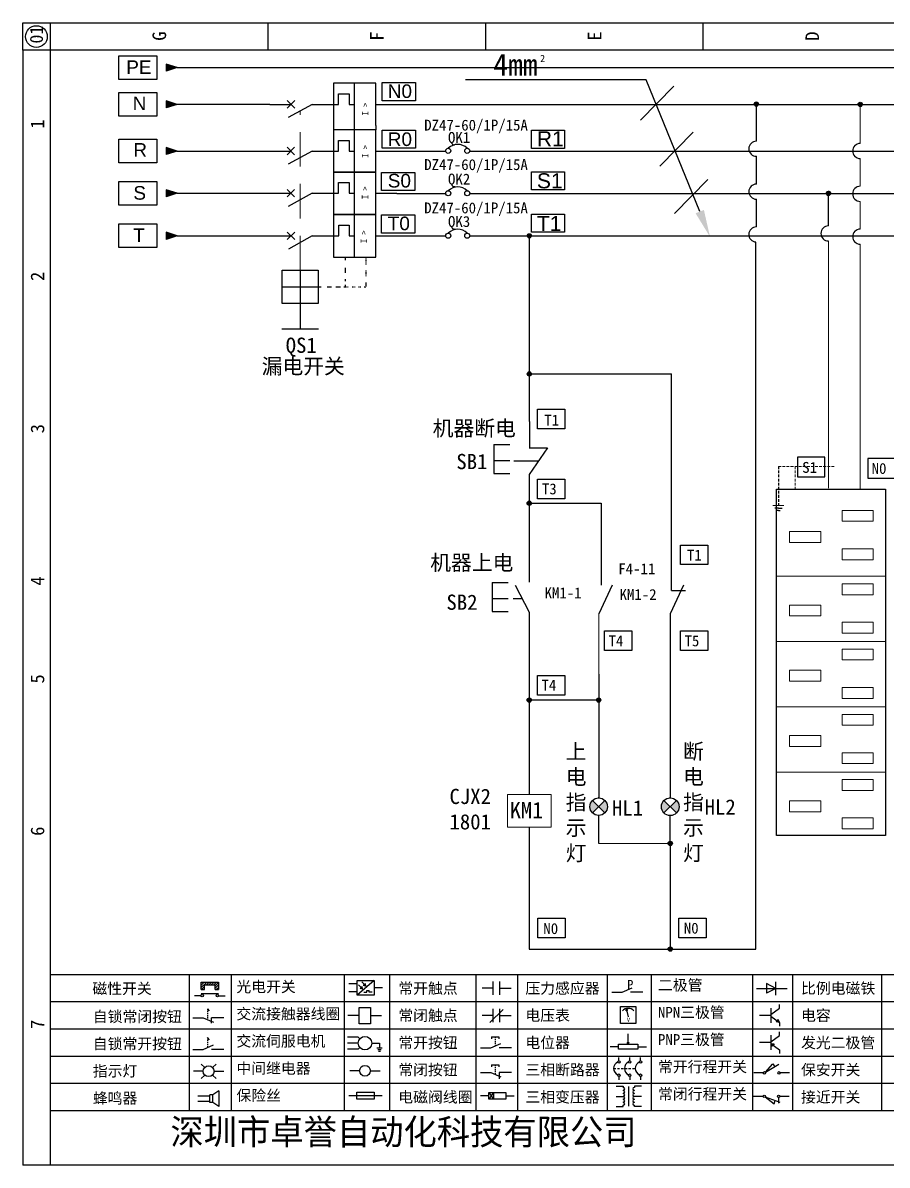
# Model space of a CAD drawing. Extents: x -5838 to -2107, y -921 to 708.
# Drawn here: x -4791.6 to -4632.7, y -260.5 to -50.5 of the extents above; entities that cross this region are included whole.
import ezdxf
from ezdxf import colors
from ezdxf.entities.mleader import LeaderData, LeaderLine
from ezdxf.enums import TextEntityAlignment as Align
from ezdxf.math import Vec2, Vec3

# ---------------------------------------------------------------- set-up
doc = ezdxf.new("R2010")
doc.units = 0
doc.header["$MEASUREMENT"] = 0
for name, pattern in [('ACANSTGL', [0.11811, 0.07874, -0.03937]), ('ACISOWELD', [3, 2, -1]), ('DASHED', [0.75, 0.5, -0.25]), ('DASHED2', [9.525, 6.35, -3.175]), ('HIDDEN2', [4.7625, 3.175, -1.5875])]:
    doc.linetypes.add(name, pattern=pattern)
doc.layers.add('MISC', color=2, linetype='Continuous')
doc.layers.add('SYMS', color=7, linetype='Continuous')
doc.styles.add('WD_IEC', font='ISOCP2.shx', dxfattribs={"width": 0.9, "height": 4, "bigfont": 'gbcbig.shx'})
doc.styles.add('样式 0', font='')
doc.styles.add('样式 8', font='arial.ttf')
doc.styles.add('汉字', font='')
doc.styles.get('样式 0').set_extended_font_data('KaiTi_GB2312')
doc.styles.get('汉字').set_extended_font_data('新宋体')

# ---------------------------------------------------------------- blocks, each defined once
blk = doc.blocks.new('VCB11THI')
for p, q in [((0, 7.5), (0, 2.5)), ((0, -2.5), (-3.12, 3.12)), ((-0.88, 3.38), (0.88, 1.62)), ((-0.88, 1.62), (0.88, 3.38)), ((0, -2.5), (0, -8.75)), ((0, -8.75), (2.5, -8.75)), ((2.5, -8.75), (2.5, -11.25)), ((-5, -12.5), (5, -12.5)), ((0, -11.25), (0, -12.5)), ((2.5, -11.25), (0, -11.25)), ((0, -17.5), (0, -22.5))]:
    blk.add_line(p, q)
blk.add_lwpolyline([(-5, -7.5), (-5, -17.5), (5, -17.5), (5, -7.5)], close=True)
at = {"style": 'WD_IEC'}
for tag, p in [('INST', (-8, 5.25)), ('LOC', (-8, 1.75)), ('TAG1', (-8, -1.75)), ('RATING1', (-8, -6.35)), ('DESC1', (-8, -14.35)), ('DESC2', (-8, -17.85)), ('DESC3', (-8, -21.35))]:
    blk.add_attdef(tag, text='', height=2.5, dxfattribs=at).set_placement(p, align=Align.RIGHT)
blk.add_attdef('TERM01', text='', height=2, rotation=90, dxfattribs=at).set_placement((-1, 7.5), align=Align.RIGHT)
at = {"style": 'WD_IEC', "flags": 1}
for tag, p, height in [('X2TERM01', (0, 7.5), 0.32), ('MFG', (2.75, 6.5), 1.5), ('CAT', (2.75, 4), 1.5), ('X4LINK', (-2, 0), 0.32), ('X1LINK', (-0.5, 0), 0.32), ('CONTACT', (-5, -7.5), 1), ('COMMON', (-3.75, -8.75), 1), ('ASSYCODE', (1, -19), 1), ('FAMILY', (1, -20.5), 1), ('CATDESC', (1, -22), 1), ('X8TERM02', (0, -22.5), 0.32)]:
    blk.add_attdef(tag, p, '', height=height, dxfattribs=at)
at = {"lineweight": 15, "style": 'WD_IEC'}
blk.add_attdef('XREF', text='', height=2.5, dxfattribs=at).set_placement((-8, -10.35), align=Align.RIGHT)
at = {"style": 'WD_IEC'}
blk.add_attdef('TERM02', (-1, -22.5), '', height=2, rotation=90, dxfattribs=at)
at = {"linetype": 'Continuous', "style": 'WD_IEC'}
blk.add_attdef('T', text='', height=2.5, dxfattribs=at).set_placement((0, -15), align=Align.MIDDLE_CENTER)
blk = doc.blocks.new('VCB21THI')
for p, q in [((0, 7.5), (0, 2.5)), ((0, -2.5), (-3.12, 3.12)), ((-0.88, 3.38), (0.88, 1.62)), ((-0.88, 1.62), (0.88, 3.38)), ((0, -2.5), (0, -8.75)), ((0, -8.75), (2.5, -8.75)), ((2.5, -8.75), (2.5, -11.25)), ((-5, -12.5), (5, -12.5)), ((0, -11.25), (0, -12.5)), ((2.5, -11.25), (0, -11.25)), ((0, -17.5), (0, -22.5))]:
    blk.add_line(p, q)
blk.add_lwpolyline([(-5, -7.5), (-5, -17.5), (5, -17.5), (5, -7.5)], close=True)
at = {"style": 'WD_IEC'}
for tag, p in [('INST', (-8, 5.25)), ('LOC', (-8, 1.75)), ('TAG2', (-8, -1.75)), ('RATING1', (-8, -6.35)), ('DESC1', (-8, -14.35)), ('DESC2', (-8, -17.85)), ('DESC3', (-8, -21.35))]:
    blk.add_attdef(tag, text='', height=2.5, dxfattribs=at).set_placement(p, align=Align.RIGHT)
blk.add_attdef('TERM01', text='', height=2, rotation=90, dxfattribs=at).set_placement((-1, 7.5), align=Align.RIGHT)
at = {"style": 'WD_IEC', "flags": 1}
for tag, p, height in [('X2TERM01', (0, 7.5), 0.32), ('X4LINK', (-2, 0), 0.32), ('X1LINK', (-0.5, 0), 0.32), ('CONTACT', (-5, -7.5), 1), ('COMMON', (-3.75, -8.75), 1), ('FAMILY', (1, -20.5), 1), ('X8TERM02', (0, -22.5), 0.32)]:
    blk.add_attdef(tag, p, '', height=height, dxfattribs=at)
at = {"lineweight": 15, "style": 'WD_IEC'}
blk.add_attdef('XREF', text='', height=2.5, dxfattribs=at).set_placement((-8, -10.35), align=Align.RIGHT)
at = {"style": 'WD_IEC'}
blk.add_attdef('TERM02', (-1, -22.5), '', height=2, rotation=90, dxfattribs=at)
at = {"linetype": 'Continuous', "style": 'WD_IEC'}
blk.add_attdef('T', text='', height=2.5, dxfattribs=at).set_placement((0, -15), align=Align.MIDDLE_CENTER)
blk = doc.blocks.new('WDDOT')
blk.add_hatch(color=256).paths.add_polyline_path([(0.5, 0, 1), (-0.5, 0, 1)])
blk.add_circle((0, 0), 0.5)
blk = doc.blocks.new('磁性开关')
at = {"linetype": 'ByBlock'}
h = blk.add_hatch(dxfattribs=at)
h.set_pattern_fill('ANSI31', color=256, scale=0.1, style=0)
h.set_pattern_definition([(45, (0, 0), (-0.224506403, 0.224506403), [])])
h.paths.add_polyline_path([(-1907.69, -775.29), (-1910.88, -775.29), (-1910.88, -776.69), (-1910.25, -776.69), (-1910.25, -775.79), (-1908.31, -775.79), (-1908.31, -776.69), (-1907.69, -776.69)])
for p, q in [((-1910.88, -776.69), (-1910.88, -775.29)), ((-1910.88, -775.29), (-1907.69, -775.29)), ((-1910.88, -776.69), (-1910.25, -776.69)), ((-1910.25, -776.69), (-1910.25, -775.79)), ((-1910.25, -775.79), (-1908.31, -775.79)), ((-1908.31, -776.69), (-1908.31, -775.79)), ((-1908.31, -776.69), (-1907.69, -776.69)), ((-1907.69, -775.29), (-1907.69, -776.69)), ((-1910.91, -777.81), (-1912.09, -777.81)), ((-1910.88, -777.39), (-1907.69, -777.39)), ((-1907.66, -777.81), (-1906.48, -777.81))]:
    blk.add_line(p, q, dxfattribs=at)
for centre in [(-1910.68, -777.81), (-1907.88, -777.81)]:
    blk.add_circle(centre, 0.225, dxfattribs=at)
blk = doc.blocks.new('*U90')
at = {"linetype": 'ByBlock'}
for p, q in [((-1909.23, -780.45), (-1909.23, -780.67)), ((-1909.23, -780.45), (-1908.92, -780.84)), ((-1909.23, -780.84), (-1909.23, -781.05)), ((-1911.92, -782.07), (-1910.06, -782.07)), ((-1910.06, -782.07), (-1908.18, -782.88)), ((-1909.23, -781.23), (-1909.23, -781.44)), ((-1909.23, -781.61), (-1909.23, -781.83)), ((-1909.23, -782), (-1909.23, -782.21)), ((-1909.23, -782.38), (-1909.23, -782.43)), ((-1908.52, -783.07), (-1908.52, -782.07)), ((-1906.25, -782.07), (-1908.52, -782.07))]:
    blk.add_line(p, q, dxfattribs=at)
blk = doc.blocks.new('*U91')
at = {"linetype": 'ByBlock'}
for p, q in [((-1908.88, -791.17), (-1909.23, -790.71)), ((-1909.23, -790.71), (-1909.23, -790.92)), ((-1909.23, -791.09), (-1909.23, -791.31)), ((-1909.23, -791.48), (-1909.23, -791.69)), ((-1911.92, -792.89), (-1910.06, -792.89)), ((-1910.06, -792.89), (-1908.18, -792.08)), ((-1909.23, -791.86), (-1909.23, -792.08)), ((-1909.23, -792.25), (-1909.23, -792.47)), ((-1906.25, -792.89), (-1908.52, -792.89))]:
    blk.add_line(p, q, dxfattribs=at)
blk = doc.blocks.new('蜂鸣器')
at = {"linetype": 'ByBlock'}
for p, q in [((-1907.17, -795.53), (-1908.25, -796.26)), ((-1907.17, -795.53), (-1907.17, -798.41)), ((-1908.8, -796.48), (-1911.01, -796.48)), ((-1908.8, -797.46), (-1911.01, -797.46)), ((-1908.25, -796.26), (-1908.8, -796.26)), ((-1908.8, -797.68), (-1908.8, -796.26)), ((-1908.25, -797.68), (-1908.8, -797.68)), ((-1908.25, -797.68), (-1908.25, -796.26)), ((-1907.17, -798.41), (-1908.25, -797.68))]:
    blk.add_line(p, q, dxfattribs=at)
blk = doc.blocks.new('指示灯')
at = {"linetype": 'ByBlock'}
for p, q in [((-1854.25, -776.92), (-1856.06, -776.92)), ((-1854.62, -775.59), (-1853.97, -776.23)), ((-1851.9, -775.59), (-1852.54, -776.23)), ((-1852.26, -776.92), (-1850.45, -776.92)), ((-1854.62, -778.25), (-1853.97, -777.61)), ((-1851.9, -778.25), (-1852.54, -777.61))]:
    blk.add_line(p, q, dxfattribs=at)
blk.add_circle((-1853.26, -776.92), 0.992, dxfattribs=at)
blk = doc.blocks.new('光电开关')
at = {"linetype": 'ByBlock'}
h = blk.add_hatch(dxfattribs=at)
h.set_pattern_fill('ANSI31', color=256, scale=0.01, style=0)
h.set_pattern_definition([(45, (0.172267, 0), (-0.0224506403, 0.0224506403), [])])
h.paths.add_polyline_path([(-1882.44, -776.34), (-1882.5, -775.91), (-1882.68, -776.07)])
h.paths.add_polyline_path([(-1882.44, -776.34), (-1882.68, -776.07), (-1882.86, -776.23)])
h.paths.add_polyline_path([(-1883.11, -776.45), (-1883.29, -776.61), (-1883.05, -776.88)])
h.paths.add_polyline_path([(-1883.29, -776.61), (-1883.47, -776.77), (-1883.05, -776.88)])
for p, q in [((-1884.01, -775.96), (-1885.56, -775.96)), ((-1880.91, -775.3), (-1884.01, -778.05)), ((-1883.75, -776.09), (-1883.05, -776.88)), ((-1883.11, -776.45), (-1883.47, -776.77)), ((-1883.05, -776.88), (-1883.47, -776.77)), ((-1883.14, -775.55), (-1882.44, -776.34)), ((-1883.05, -776.88), (-1883.11, -776.45)), ((-1882.5, -775.91), (-1882.86, -776.23)), ((-1882.44, -776.34), (-1882.86, -776.23)), ((-1882.44, -776.34), (-1882.5, -775.91)), ((-1879.37, -776.67), (-1880.91, -776.67)), ((-1884.01, -777.39), (-1885.56, -777.39)), ((-1882.78, -777.47), (-1882.23, -777.47)), ((-1882.23, -777.47), (-1882.23, -777.14)), ((-1882.23, -777.14), (-1881.78, -777.14)), ((-1881.78, -777.47), (-1881.78, -777.14)), ((-1881.23, -777.47), (-1881.78, -777.47))]:
    blk.add_line(p, q, dxfattribs=at)
blk.add_lwpolyline([(-1884.01, -775.3), (-1880.91, -775.3), (-1880.91, -778.05), (-1884.01, -778.05)], close=True, dxfattribs=at)
blk = doc.blocks.new('交流接触器线圈')
at = {"linetype": 'ByBlock'}
for p, q in [((-1880.82, -781.77), (-1882.87, -781.77)), ((-1878.72, -781.77), (-1876.67, -781.77))]:
    blk.add_line(p, q, dxfattribs=at)
blk.add_lwpolyline([(-1880.82, -780.28), (-1878.72, -780.28), (-1878.72, -783.26), (-1880.82, -783.26)], close=True, dxfattribs=at)
blk = doc.blocks.new('交流伺服电机')
at = {"linetype": 'ByBlock'}
for p, q in [((-1880.97, -785.75), (-1882.94, -785.75)), ((-1880.97, -786.85), (-1882.94, -786.85)), ((-1880.97, -785.75), (-1880.65, -786.03)), ((-1878.49, -786.85), (-1877.07, -786.85)), ((-1877.07, -786.85), (-1877.07, -787.72)), ((-1880.97, -787.94), (-1882.94, -787.94)), ((-1880.97, -787.94), (-1880.65, -787.67)), ((-1877.54, -787.72), (-1876.59, -787.72)), ((-1877.38, -788.01), (-1876.75, -788.01)), ((-1877.23, -788.29), (-1876.9, -788.29))]:
    blk.add_line(p, q, dxfattribs=at)
blk.add_circle((-1879.73, -786.85), 1.24, dxfattribs=at)
blk = doc.blocks.new('中间继电器')
at = {"linetype": 'ByBlock'}
for p, q in [((-1880.72, -791.92), (-1882.54, -791.92)), ((-1878.74, -791.92), (-1876.92, -791.92))]:
    blk.add_line(p, q, dxfattribs=at)
blk.add_circle((-1879.73, -791.92), 0.992, dxfattribs=at)
blk = doc.blocks.new('保险丝')
at = {"linetype": 'ByBlock'}
blk.add_line((-1882.72, -796.49), (-1876.55, -796.49), dxfattribs=at)
blk.add_lwpolyline([(-1881.2, -795.86), (-1878.06, -795.86), (-1878.06, -797.12), (-1881.2, -797.12)], close=True, dxfattribs=at)
blk = doc.blocks.new('常开按钮')
at = {"linetype": 'ByBlock'}
for p, q in [((-1910.06, -787.73), (-1908.18, -786.93)), ((-1909.9, -785.68), (-1908.56, -785.68)), ((-1909.9, -785.68), (-1909.9, -786.07)), ((-1909.23, -785.68), (-1909.23, -785.89)), ((-1909.23, -786.06), (-1909.23, -786.28)), ((-1909.23, -786.45), (-1909.23, -786.67)), ((-1909.23, -786.84), (-1909.23, -787.05)), ((-1909.23, -787.22), (-1909.23, -787.38)), ((-1908.56, -785.68), (-1908.56, -786.07)), ((-1911.92, -787.73), (-1910.06, -787.73)), ((-1906.25, -787.73), (-1908.52, -787.73))]:
    blk.add_line(p, q, dxfattribs=at)
blk = doc.blocks.new('常开触点')
at = {"linetype": 'ByBlock'}
for p, q in [((-1853.82, -782.99), (-1853.82, -780.56)), ((-1852.6, -782.99), (-1852.6, -780.56)), ((-1853.82, -781.77), (-1855.88, -781.77)), ((-1852.6, -781.77), (-1850.55, -781.77))]:
    blk.add_line(p, q, dxfattribs=at)
blk = doc.blocks.new('常闭触点')
at = {"linetype": 'ByBlock'}
for p, q in [((-1853.82, -786.77), (-1855.88, -786.77)), ((-1852.01, -785.66), (-1854.43, -788.1)), ((-1853.82, -787.99), (-1853.82, -785.56)), ((-1852.6, -787.99), (-1852.6, -785.56)), ((-1852.6, -786.77), (-1850.55, -786.77))]:
    blk.add_line(p, q, dxfattribs=at)
blk = doc.blocks.new('常闭按钮')
at = {"linetype": 'ByBlock'}
for p, q in [((-1854.11, -790.83), (-1852.77, -790.83)), ((-1854.11, -790.83), (-1854.11, -791.22)), ((-1853.44, -790.83), (-1853.44, -791.04)), ((-1853.44, -791.21), (-1853.44, -791.43)), ((-1853.44, -791.6), (-1853.44, -791.82)), ((-1852.77, -790.83), (-1852.77, -791.22)), ((-1856.13, -792.28), (-1854.28, -792.28)), ((-1854.28, -792.28), (-1852.4, -793.09)), ((-1853.44, -791.99), (-1853.44, -792.2)), ((-1853.44, -792.37), (-1853.44, -792.53)), ((-1850.47, -792.28), (-1852.73, -792.28)), ((-1852.73, -792.28), (-1852.73, -793.43))]:
    blk.add_line(p, q, dxfattribs=at)
blk = doc.blocks.new('电磁阀线圈')
at = {"linetype": 'ByBlock'}
for p, q in [((-1854.61, -796.54), (-1856.17, -796.54)), ((-1854.61, -795.92), (-1853.75, -797.16)), ((-1853.75, -795.92), (-1854.61, -797.16)), ((-1853.75, -795.92), (-1853.75, -797.16)), ((-1851.53, -796.54), (-1849.97, -796.54))]:
    blk.add_line(p, q, dxfattribs=at)
blk.add_lwpolyline([(-1854.61, -795.92), (-1851.53, -795.92), (-1851.53, -797.16), (-1854.61, -797.16)], close=True, dxfattribs=at)
blk = doc.blocks.new('电压表')
at = {"linetype": 'ByBlock'}
for p, q in [((-1814.84, -780.75), (-1814.91, -781.13)), ((-1814.6, -781.05), (-1814.91, -781.13)), ((-1814.84, -780.75), (-1814.46, -782.26)), ((-1814.84, -780.75), (-1814.6, -781.05))]:
    blk.add_line(p, q, dxfattribs=at)
blk.add_lwpolyline([(-1815.84, -780.34), (-1813.07, -780.34), (-1813.07, -783.49), (-1815.84, -783.49)], close=True, dxfattribs=at)
blk.add_arc((-1814.46, -782.26), 1.56, 46.8313, 133.1687, dxfattribs=at)
at = {"linetype": 'ByBlock', "insert": (-1814.7, -782.39), "char_height": 0.75, "width": 0.6768, "attachment_point": 1}
blk.add_mtext('V', dxfattribs=at)
blk = doc.blocks.new('电位器')
at = {"linetype": 'ByBlock'}
for p, q in [((-1814.45, -787.3), (-1814.45, -785.39)), ((-1814.45, -787.3), (-1814.62, -786.96)), ((-1814.62, -786.96), (-1814.27, -786.96)), ((-1814.45, -787.3), (-1814.27, -786.96)), ((-1816.21, -787.75), (-1817.79, -787.75)), ((-1812.68, -787.75), (-1811.1, -787.75))]:
    blk.add_line(p, q, dxfattribs=at)
blk.add_lwpolyline([(-1816.21, -787.3), (-1812.68, -787.3), (-1812.68, -788.2), (-1816.21, -788.2)], close=True, dxfattribs=at)
blk = doc.blocks.new('三相断路器')
at = {"linetype": 'ByBlock'}
for p, q in [((-1816.17, -790.33), (-1816.17, -789.7)), ((-1814.17, -790.33), (-1814.17, -789.7)), ((-1812.18, -790.33), (-1812.18, -789.7)), ((-1817.14, -791.74), (-1816.72, -791.74)), ((-1816.45, -791.74), (-1816.03, -791.74)), ((-1816.17, -793.19), (-1816.17, -793.83)), ((-1815.76, -791.74), (-1815.34, -791.74)), ((-1815.07, -791.74), (-1814.65, -791.74)), ((-1814.38, -791.74), (-1813.96, -791.74)), ((-1814.17, -793.19), (-1814.17, -793.83)), ((-1813.69, -791.74), (-1813.27, -791.74)), ((-1812.18, -793.19), (-1812.18, -793.83))]:
    blk.add_line(p, q, dxfattribs=at)
for centre in [(-1816.17, -790.55), (-1814.17, -790.55), (-1812.18, -790.55), (-1816.17, -792.98), (-1814.17, -792.98), (-1812.18, -792.98)]:
    blk.add_circle(centre, 0.219, dxfattribs=at)
for centre in [(-1815.81, -791.74), (-1813.82, -791.74), (-1811.83, -791.74)]:
    blk.add_arc(centre, 1.32, 115.5791, 244.4209, dxfattribs=at)
blk = doc.blocks.new('三相变压器')
at = {"linetype": 'ByBlock'}
for p, q in [((-1816.69, -795.03), (-1815.37, -795.03)), ((-1815.37, -795.03), (-1815.37, -795.24)), ((-1814.34, -798.7), (-1814.34, -795.04)), ((-1812, -795.03), (-1813.32, -795.03)), ((-1813.32, -795.03), (-1813.32, -795.24)), ((-1816.69, -796.87), (-1815.37, -796.87)), ((-1812, -796.87), (-1813.32, -796.87)), ((-1816.69, -798.71), (-1815.37, -798.71)), ((-1815.37, -798.71), (-1815.37, -798.5)), ((-1813.32, -798.71), (-1813.32, -798.5)), ((-1812, -798.71), (-1813.32, -798.71))]:
    blk.add_line(p, q, dxfattribs=at)
for centre, start, end in [((-1815.37, -795.51), 270, 90), ((-1815.37, -796.06), 270, 90), ((-1813.32, -795.51), 90, 270), ((-1813.32, -796.06), 90, 270), ((-1815.37, -796.6), 270, 90), ((-1815.37, -797.14), 270, 90), ((-1815.37, -797.68), 270, 90), ((-1815.37, -798.23), 270, 90), ((-1813.32, -796.6), 90, 270), ((-1813.32, -797.14), 90, 270), ((-1813.32, -797.68), 90, 270), ((-1813.32, -798.23), 90, 270)]:
    blk.add_arc(centre, 0.271, start, end, dxfattribs=at)
blk = doc.blocks.new('压力感应器')
at = {"linetype": 'ByBlock'}
for p, q in [((-1815.59, -777.73), (-1813.71, -776.93)), ((-1817.44, -777.73), (-1815.59, -777.73)), ((-1811.78, -777.73), (-1814.05, -777.73))]:
    blk.add_line(p, q, dxfattribs=at)
at = {"linetype": 'ByBlock', "insert": (-1814.65, -775.48), "char_height": 1.68, "width": 1.2242, "attachment_point": 1}
blk.add_mtext('{\\fNSimSun|b0|i0|c134|p49;P}', dxfattribs=at)
blk = doc.blocks.new('二极管')
at = {"linetype": 'ByBlock'}
for p, q in [((-1787.52, -776.77), (-1781.92, -776.77)), ((-1783.97, -776.77), (-1785.69, -775.9)), ((-1785.69, -775.9), (-1785.69, -777.65)), ((-1783.97, -776.77), (-1785.69, -777.65)), ((-1783.97, -777.99), (-1783.97, -775.56))]:
    blk.add_line(p, q, dxfattribs=at)
blk = doc.blocks.new('NPN三极管')
at = {"linetype": 'ByBlock'}
for p, q in [((-1785.73, -780.61), (-1785.73, -783.32)), ((-1785.73, -781.82), (-1784.15, -780.66)), ((-1784.15, -780.66), (-1784.15, -779.98)), ((-1785.73, -781.97), (-1787.81, -781.97)), ((-1785.73, -782.11), (-1784.15, -783.27)), ((-1784.41, -782.73), (-1784.74, -783.18)), ((-1784.15, -783.27), (-1784.74, -783.18)), ((-1784.15, -783.27), (-1784.41, -782.73)), ((-1784.15, -783.27), (-1784.15, -783.96))]:
    blk.add_line(p, q, dxfattribs=at)
blk = doc.blocks.new('PNP三极管')
at = {"linetype": 'ByBlock'}
for p, q in [((-1784.9, -785.38), (-1784.9, -788.09)), ((-1783.32, -785.43), (-1783.32, -784.75)), ((-1784.9, -786.74), (-1786.98, -786.74)), ((-1784.9, -786.59), (-1783.32, -785.43)), ((-1784.9, -786.88), (-1783.32, -788.04)), ((-1784.9, -786.88), (-1784.31, -786.97)), ((-1784.9, -786.88), (-1784.64, -787.42)), ((-1784.31, -786.97), (-1784.64, -787.42)), ((-1783.32, -788.04), (-1783.32, -788.73))]:
    blk.add_line(p, q, dxfattribs=at)
blk = doc.blocks.new('常开行程开关')
at = {"linetype": 'ByBlock'}
for p, q in [((-1785.89, -792.17), (-1784.52, -790.62)), ((-1785.89, -792.17), (-1783.43, -790.72)), ((-1784.52, -790.62), (-1784.19, -791.17)), ((-1786.29, -792.3), (-1788.01, -792.3)), ((-1781.48, -792.3), (-1783.21, -792.3))]:
    blk.add_line(p, q, dxfattribs=at)
for centre in [(-1786.07, -792.3), (-1783.42, -792.3)]:
    blk.add_circle(centre, 0.219, dxfattribs=at)
blk = doc.blocks.new('常闭行程开关')
at = {"linetype": 'ByBlock'}
for p, q in [((-1786.34, -796.62), (-1788.07, -796.62)), ((-1785.93, -796.72), (-1783.25, -797.7)), ((-1785.93, -796.72), (-1784.3, -798)), ((-1784.3, -798), (-1784.08, -797.4)), ((-1783.48, -796.84), (-1783.48, -797.85)), ((-1781.54, -796.62), (-1783.26, -796.62))]:
    blk.add_line(p, q, dxfattribs=at)
for centre in [(-1786.12, -796.62), (-1783.48, -796.62)]:
    blk.add_circle(centre, 0.219, dxfattribs=at)

msp = doc.modelspace()

# ---------------------------------------------------------------- hatches: boundary and pattern name
for points in [[(-4763.23, -65.47), (-4765.27, -64.82), (-4765.27, -66.13)], [(-4763.23, -74.04), (-4765.27, -73.38), (-4765.27, -74.69)], [(-4763.23, -81.8), (-4765.27, -81.15), (-4765.27, -82.45)], [(-4763.23, -89.63), (-4765.27, -88.98), (-4765.27, -90.29)]]:
    msp.add_hatch(color=256).paths.add_polyline_path(points)
h = msp.add_hatch(color=256)
edge = h.paths.add_edge_path()
edge.add_arc((-4656.78, -65.42), 0.393, 0, 360)
h = msp.add_hatch(color=256)
edge = h.paths.add_edge_path()
edge.add_arc((-4637.69, -65.47), 0.393, 0, 360)
h = msp.add_hatch(color=256)
edge = h.paths.add_edge_path()
edge.add_arc((-4643.53, -81.83), 0.393, 0, 360)
h = msp.add_hatch(color=256)
edge = h.paths.add_edge_path()
edge.add_arc((-4698.5, -89.63), 0.389, 0, 360)
h = msp.add_hatch(color=256)
edge = h.paths.add_edge_path()
edge.add_arc((-4698.5, -115.02), 0.389, 0, 360)
h = msp.add_hatch(color=256)
edge = h.paths.add_edge_path()
edge.add_arc((-4698.51, -138.79), 0.393, 0, 360)
h = msp.add_hatch(color=256)
edge = h.paths.add_edge_path()
edge.add_arc((-4698.53, -174.99), 0.393, 0, 360)
h = msp.add_hatch(color=256)
edge = h.paths.add_edge_path()
edge.add_arc((-4685.76, -174.99), 0.393, 0, 360)
at = {"lineweight": 0}
h = msp.add_hatch(color=256, dxfattribs=at)
h.paths.add_polyline_path([(-4685.76, -194.58), (-4686.9, -193.43, 0.198912), (-4687.38, -194.58, 0.198912), (-4686.9, -195.73)])
h.paths.add_polyline_path([(-4684.61, -195.73, 0.198912), (-4684.13, -194.58, 0.198912), (-4684.61, -193.43), (-4685.76, -194.58)])
h.paths.add_polyline_path([(-4672.61, -194.59), (-4673.76, -193.44, 0.198912), (-4674.23, -194.59, 0.198912), (-4673.76, -195.74)])
h.paths.add_polyline_path([(-4671.46, -195.74, 0.198912), (-4670.98, -194.59, 0.198912), (-4671.46, -193.44), (-4672.61, -194.59)])
h = msp.add_hatch(color=256)
edge = h.paths.add_edge_path()
edge.add_arc((-4672.61, -201.33), 0.393, 0, 360)
h = msp.add_hatch(color=256)
edge = h.paths.add_edge_path()
edge.add_arc((-4672.61, -220.77), 0.393, 0, 360)
at = {"layer": 'MISC'}
msp.add_hatch(color=256, dxfattribs=at).paths.add_polyline_path([(-4763.23, -58.71), (-4765.27, -58.05), (-4765.27, -59.36)])

# ---------------------------------------------------------------- linework, layer by layer
at = {"linetype": 'ByBlock'}
for p, q in [((-4791.59, -50.48), (-4494.59, -50.48)), ((-4791.59, -55.48), (-4791.59, -50.48)), ((-4786.59, -50.48), (-4786.59, -260.48)), ((-4791.59, -55.48), (-4791.59, -240.48)), ((-4499.59, -225.48), (-4786.59, -225.48)), ((-4499.59, -230.48), (-4786.59, -230.48)), ((-4499.59, -235.48), (-4786.59, -235.48)), ((-4791.59, -240.48), (-4791.59, -260.48)), ((-4499.59, -240.48), (-4786.59, -240.48)), ((-4499.59, -245.48), (-4786.59, -245.48)), ((-4499.59, -250.48), (-4786.59, -250.48)), ((-4494.59, -260.48), (-4791.59, -260.48))]:
    msp.add_line(p, q, dxfattribs=at)
for p, q in [((-4726.73, -61.57), (-4734.52, -61.57)), ((-4734.52, -61.57), (-4734.52, -69.37)), ((-4730.62, -70.14), (-4730.62, -61.57)), ((-4726.73, -69.37), (-4726.73, -61.57)), ((-4763.23, -65.47), (-4765.27, -64.82)), ((-4765.27, -64.82), (-4765.27, -66.13)), ((-4743.01, -66.16), (-4741.63, -64.78)), ((-4741.63, -66.16), (-4743.01, -64.78)), ((-4733.55, -65.47), (-4733.55, -63.52)), ((-4733.55, -63.52), (-4731.6, -63.52)), ((-4731.6, -63.52), (-4731.6, -65.47)), ((-4763.23, -65.47), (-4765.27, -66.13)), ((-4746.22, -65.47), (-4742.32, -65.47)), ((-4738.42, -65.47), (-4742.81, -67.91)), ((-4738.42, -65.47), (-4733.55, -65.47)), ((-4731.6, -65.47), (-4730.62, -65.47)), ((-4726.73, -65.47), (-4524.91, -65.47)), ((-4726.73, -65.47), (-4722.83, -65.47)), ((-4763.23, -74.04), (-4765.27, -73.38)), ((-4765.27, -73.38), (-4765.27, -74.69)), ((-4763.23, -74.04), (-4765.27, -74.69)), ((-4763.23, -74.04), (-4742.31, -74.04)), ((-4722.83, -74.04), (-4713.88, -74.04)), ((-4709.45, -74.04), (-4583.63, -74.04)), ((-4763.23, -81.8), (-4765.27, -81.15)), ((-4765.27, -81.15), (-4765.27, -82.45)), ((-4763.23, -81.8), (-4765.27, -82.45)), ((-4763.23, -81.8), (-4742.31, -81.8)), ((-4722.83, -81.83), (-4713.88, -81.83)), ((-4709.45, -81.83), (-4583.74, -81.83)), ((-4763.23, -89.63), (-4765.27, -88.98)), ((-4765.27, -88.98), (-4765.27, -90.29)), ((-4763.23, -89.63), (-4765.27, -90.29)), ((-4763.23, -89.63), (-4742.31, -89.63)), ((-4722.83, -89.63), (-4713.88, -89.63)), ((-4709.45, -89.63), (-4583.94, -89.63)), ((-4732.27, -94.08), (-4732.27, -93.53)), ((-4740.62, -95.96), (-4740.62, -106.76)), ((-4732.27, -96.45), (-4732.27, -95.54)), ((-4732.27, -98), (-4732.27, -97.59)), ((-4732.27, -99.03), (-4732.27, -98.64)), ((-4743.94, -99.03), (-4737.3, -99.03)), ((-4737.3, -99.03), (-4736.77, -99.03)), ((-4735.68, -99.03), (-4734.86, -99.03)), ((-4734.04, -99.03), (-4733.18, -99.03)), ((-4732.59, -99.03), (-4732.27, -99.03)), ((-4743.98, -106.76), (-4737.26, -106.76)), ((-4672.38, -154.81), (-4672.38, -115.02)), ((-4698.5, -123.75), (-4698.5, -128.63)), ((-4705, -128.02), (-4702.06, -128.02)), ((-4705, -128.02), (-4705, -133.3)), ((-4698.51, -128.63), (-4695.14, -128.63)), ((-4695.14, -128.63), (-4698.51, -133.51)), ((-4705, -130.95), (-4702.06, -130.95)), ((-4701.34, -130.98), (-4696.83, -130.98)), ((-4705, -133.3), (-4702.06, -133.3)), ((-4698.51, -133.51), (-4698.51, -151.05)), ((-4698.51, -138.79), (-4685.29, -138.79)), ((-4685.29, -138.79), (-4685.29, -149.74)), ((-4698.51, -151.05), (-4698.51, -153.29)), ((-4685.29, -149.74), (-4685.29, -153.85)), ((-4705.36, -153.39), (-4702.42, -153.39)), ((-4705.36, -153.39), (-4705.36, -158.67)), ((-4701.13, -153.84), (-4698.51, -158.81)), ((-4683.3, -153.85), (-4685.76, -159.11)), ((-4670.15, -153.85), (-4672.61, -159.11)), ((-4672.38, -154.81), (-4669.79, -154.81)), ((-4705.36, -156.32), (-4702.42, -156.32)), ((-4701.48, -156.32), (-4699.82, -156.32)), ((-4705.36, -158.67), (-4702.42, -158.67)), ((-4698.51, -158.81), (-4698.51, -170.23)), ((-4672.61, -159.11), (-4672.61, -179.38)), ((-4698.51, -170.23), (-4698.51, -177.51)), ((-4685.76, -170.23), (-4685.76, -174.99)), ((-4685.76, -174.99), (-4698.51, -174.99)), ((-4685.76, -174.99), (-4685.76, -192.95)), ((-4672.61, -179.38), (-4672.61, -192.96)), ((-4698.51, -188.36), (-4698.51, -192.36)), ((-4685.76, -192.95), (-4685.76, -192.83)), ((-4672.61, -192.96), (-4672.61, -192.84)), ((-4684.61, -193.43), (-4686.9, -195.73)), ((-4686.9, -193.43), (-4684.61, -195.73)), ((-4671.46, -193.44), (-4673.76, -195.74)), ((-4673.76, -193.44), (-4671.46, -195.74)), ((-4685.76, -201.33), (-4685.76, -196.2)), ((-4672.61, -201.34), (-4672.61, -196.21)), ((-4698.51, -198.36), (-4698.51, -216.69))]:
    msp.add_line(p, q)
at = {"lineweight": 0}
for p, q in [((-4671.93, -62.15), (-4678.06, -68.4)), ((-4668.4, -70.57), (-4674.52, -76.82)), ((-4665.68, -79.27), (-4671.8, -85.52)), ((-4653, -152.22), (-4633.13, -152.22)), ((-4653, -164.22), (-4633.13, -164.22)), ((-4653, -176.22), (-4633.13, -176.22)), ((-4653, -188.22), (-4633.13, -188.22))]:
    msp.add_line(p, q, dxfattribs=at)
at = {"color": 0}
for p, q in [((-4746.22, -65.47), (-4763.23, -65.47)), ((-4734.52, -69.37), (-4734.52, -70.14)), ((-4726.73, -69.37), (-4726.73, -70.14)), ((-4698.5, -115.02), (-4672.38, -115.02)), ((-4698.51, -177.51), (-4698.51, -188.36)), ((-4698.51, -216.69), (-4698.51, -220.77)), ((-4698.51, -220.77), (-4656.87, -220.77))]:
    msp.add_line(p, q, dxfattribs=at)
at = {"color": 6, "linetype": 'DASHED2', "lineweight": 0}
msp.add_line((-4740.62, -95.96), (-4740.62, -66.69), dxfattribs=at)
at = {"color": 0, "ltscale": 2}
for p, q in [((-4656.78, -72.24), (-4656.78, -65.22)), ((-4656.78, -80.11), (-4656.78, -75.02)), ((-4643.49, -81.69), (-4643.88, -81.69)), ((-4643.53, -87.8), (-4643.53, -81.83)), ((-4656.78, -87.99), (-4656.78, -82.9)), ((-4698.5, -96.57), (-4698.5, -89.63)), ((-4656.87, -220.77), (-4656.87, -90.77)), ((-4698.5, -111.38), (-4698.5, -96.57)), ((-4698.5, -123.75), (-4698.5, -111.38))]:
    msp.add_line(p, q, dxfattribs=at)
at = {"linetype": 'Continuous', "lineweight": 0}
for p, q in [((-4637.69, -72.64), (-4637.69, -65.47)), ((-4637.69, -80.52), (-4637.69, -75.43)), ((-4637.69, -88.39), (-4637.69, -83.31)), ((-4643.53, -124.16), (-4643.53, -90.59)), ((-4637.69, -124.35), (-4637.69, -91.18)), ((-4643.53, -136), (-4643.53, -124.16)), ((-4637.69, -136.19), (-4637.69, -124.35)), ((-4685.76, -170.23), (-4685.76, -159.11)), ((-4685.76, -201.33), (-4672.61, -201.33))]:
    msp.add_line(p, q, dxfattribs=at)
at = {"linetype": 'ACANSTGL'}
for p, q in [((-4728.52, -94.89), (-4728.52, -93.55)), ((-4728.52, -97.02), (-4728.52, -95.91)), ((-4728.52, -99.03), (-4728.52, -98.04)), ((-4732.27, -99.03), (-4731.72, -99.03)), ((-4731.04, -99.03), (-4730.45, -99.03)), ((-4729.99, -99.03), (-4729.45, -99.03)), ((-4728.86, -99.03), (-4728.52, -99.03))]:
    msp.add_line(p, q, dxfattribs=at)
at = {"color": 2, "linetype": 'DASHED'}
msp.add_line((-4652.73, -132.03), (-4652.73, -139.19), dxfattribs=at)
at = {"color": 2, "linetype": 'DASHED', "lineweight": 0}
for p, q in [((-4652.73, -132.03), (-4642.47, -132.03)), ((-4649.67, -132.03), (-4649.67, -136.15))]:
    msp.add_line(p, q, dxfattribs=at)
at = {"color": 2, "lineweight": 0}
for p, q in [((-4652.73, -139.19), (-4653.73, -139.19)), ((-4652.71, -139.2), (-4651.71, -139.2))]:
    msp.add_line(p, q, dxfattribs=at)
at = {"color": 2}
for p, q in [((-4652.73, -139.7), (-4653.39, -139.7)), ((-4652.73, -140.11), (-4653.07, -140.11)), ((-4652.73, -139.7), (-4652.06, -139.7)), ((-4652.73, -140.11), (-4652.39, -140.11))]:
    msp.add_line(p, q, dxfattribs=at)
at = {"ltscale": 2}
for p, q in [((-4672.61, -201.34), (-4672.61, -214.17)), ((-4672.61, -214.17), (-4672.61, -220.77))]:
    msp.add_line(p, q, dxfattribs=at)
at = {"color": 0, "lineweight": -2}
for p, q in [((-4761.01, -225.48), (-4761.01, -250.48)), ((-4753.33, -225.48), (-4753.33, -250.48)), ((-4732.54, -225.48), (-4732.54, -250.48)), ((-4724.19, -225.48), (-4724.19, -250.48)), ((-4708.33, -225.48), (-4708.33, -250.48)), ((-4700.69, -225.48), (-4700.69, -250.48)), ((-4684.19, -225.48), (-4684.19, -250.48)), ((-4676.09, -225.48), (-4676.09, -250.48)), ((-4657.47, -225.48), (-4657.47, -250.48)), ((-4650.11, -225.48), (-4650.11, -250.48)), ((-4633.8, -225.48), (-4633.8, -250.48))]:
    msp.add_line(p, q, dxfattribs=at)
at = {"linetype": 'ByBlock'}
for points in [[(-4746.59, -50.48), (-4746.59, -55.48)], [(-4706.59, -50.48), (-4706.59, -55.48)], [(-4666.59, -50.48), (-4666.59, -55.48)], [(-4499.59, -55.48), (-4791.59, -55.48)]]:
    msp.add_lwpolyline(points, dxfattribs=at)
at = {"color": 1, "lineweight": -3}
for points in [[(-4773.93, -56.53), (-4766.99, -56.53), (-4766.99, -60.88), (-4773.93, -60.88)], [(-4725.55, -61.45), (-4719.45, -61.45), (-4719.45, -64.8), (-4725.55, -64.8)], [(-4773.93, -63.3), (-4766.99, -63.3), (-4766.99, -67.65), (-4773.93, -67.65)], [(-4725.55, -70.18), (-4719.45, -70.18), (-4719.45, -73.53), (-4725.55, -73.53)], [(-4698.12, -70.21), (-4692.02, -70.21), (-4692.02, -73.56), (-4698.12, -73.56)], [(-4773.93, -71.86), (-4766.99, -71.86), (-4766.99, -76.21), (-4773.93, -76.21)], [(-4773.93, -79.62), (-4766.99, -79.62), (-4766.99, -83.98), (-4773.93, -83.98)], [(-4725.67, -77.97), (-4719.57, -77.97), (-4719.57, -81.32), (-4725.67, -81.32)], [(-4698.12, -77.84), (-4692.02, -77.84), (-4692.02, -81.19), (-4698.12, -81.19)], [(-4725.67, -85.77), (-4719.57, -85.77), (-4719.57, -89.12), (-4725.67, -89.12)], [(-4698.12, -85.63), (-4692.02, -85.63), (-4692.02, -88.98), (-4698.12, -88.98)], [(-4773.93, -87.46), (-4766.99, -87.46), (-4766.99, -91.81), (-4773.93, -91.81)]]:
    msp.add_lwpolyline(points, close=True, dxfattribs=at)
for points in [[(-4743.94, -102.1), (-4743.94, -95.96), (-4737.3, -95.96), (-4737.3, -102.1)], [(-4633.02, -199.86), (-4653.06, -199.86), (-4653.06, -136.19), (-4633.02, -136.19)]]:
    msp.add_lwpolyline(points, close=True)
at = {"color": 1, "ltscale": 2}
for points in [[(-4696.99, -121.48), (-4691.97, -121.48), (-4691.97, -125.09), (-4696.99, -125.09)], [(-4644.22, -130.34), (-4649.24, -130.34), (-4649.24, -133.94), (-4644.22, -133.94)], [(-4631.27, -130.6), (-4636.3, -130.6), (-4636.3, -134.21), (-4631.27, -134.21)], [(-4696.99, -134.38), (-4691.97, -134.38), (-4691.97, -137.98), (-4696.99, -137.98)], [(-4670.74, -146.48), (-4665.72, -146.48), (-4665.72, -150.08), (-4670.74, -150.08)], [(-4684.71, -162.23), (-4679.69, -162.23), (-4679.69, -165.84), (-4684.71, -165.84)], [(-4670.74, -162.23), (-4665.72, -162.23), (-4665.72, -165.84), (-4670.74, -165.84)], [(-4696.99, -170.46), (-4691.97, -170.46), (-4691.97, -174.06), (-4696.99, -174.06)], [(-4696.92, -215.06), (-4691.9, -215.06), (-4691.9, -218.66), (-4696.92, -218.66)], [(-4671.02, -215.06), (-4665.99, -215.06), (-4665.99, -218.66), (-4671.02, -218.66)]]:
    msp.add_lwpolyline(points, close=True, dxfattribs=at)
at = {"lineweight": 0}
for points in [[(-4641.04, -142.12), (-4641.04, -140.12), (-4635.29, -140.12), (-4635.29, -142.12)], [(-4650.67, -146.02), (-4650.67, -144.02), (-4644.93, -144.02), (-4644.93, -146.02)], [(-4641.04, -149.18), (-4641.04, -147.18), (-4635.29, -147.18), (-4635.29, -149.18)], [(-4641.04, -155.61), (-4641.04, -153.61), (-4635.29, -153.61), (-4635.29, -155.61)], [(-4650.67, -159.51), (-4650.67, -157.51), (-4644.93, -157.51), (-4644.93, -159.51)], [(-4641.04, -162.67), (-4641.04, -160.66), (-4635.29, -160.66), (-4635.29, -162.67)], [(-4641.04, -167.61), (-4641.04, -165.61), (-4635.29, -165.61), (-4635.29, -167.61)], [(-4650.67, -171.51), (-4650.67, -169.51), (-4644.93, -169.51), (-4644.93, -171.51)], [(-4641.04, -174.67), (-4641.04, -172.66), (-4635.29, -172.66), (-4635.29, -174.67)], [(-4641.04, -179.61), (-4641.04, -177.61), (-4635.29, -177.61), (-4635.29, -179.61)], [(-4650.67, -183.51), (-4650.67, -181.51), (-4644.93, -181.51), (-4644.93, -183.51)], [(-4641.04, -186.67), (-4641.04, -184.66), (-4635.29, -184.66), (-4635.29, -186.67)], [(-4641.04, -191.61), (-4641.04, -189.61), (-4635.29, -189.61), (-4635.29, -191.61)], [(-4702.51, -192.36), (-4694.51, -192.36), (-4694.51, -198.36), (-4702.51, -198.36)], [(-4650.67, -195.51), (-4650.67, -193.51), (-4644.93, -193.51), (-4644.93, -195.51)], [(-4641.04, -198.67), (-4641.04, -196.66), (-4635.29, -196.66), (-4635.29, -198.67)]]:
    msp.add_lwpolyline(points, close=True, dxfattribs=at)
at = {"linetype": 'ByBlock'}
msp.add_circle((-4789.1, -53.01), 2, dxfattribs=at)
for centre, radius in [((-4656.78, -65.42), 0.393), ((-4637.69, -65.47), 0.393), ((-4713.41, -74.01), 0.464), ((-4709.91, -74.01), 0.464), ((-4713.41, -81.81), 0.464), ((-4709.91, -81.81), 0.464), ((-4643.53, -81.83), 0.393), ((-4713.41, -89.61), 0.464), ((-4709.91, -89.61), 0.464), ((-4698.5, -89.63), 0.389), ((-4698.5, -115.02), 0.389), ((-4698.51, -138.79), 0.393), ((-4698.53, -174.99), 0.393), ((-4685.76, -174.99), 0.393), ((-4685.76, -194.58), 1.62), ((-4672.61, -194.59), 1.62), ((-4672.61, -201.33), 0.393), ((-4672.61, -220.77), 0.393)]:
    msp.add_circle(centre, radius)
for centre in [(-4711.66, -75.32), (-4711.66, -83.12), (-4711.66, -90.92)]:
    msp.add_arc(centre, 2.49, 45.4239, 134.5761)
at = {"color": 0, "ltscale": 2}
for centre, end in [((-4656.78, -73.63), 270), ((-4637.69, -74.04), 270), ((-4656.78, -81.51), 270), ((-4637.69, -81.91), 270), ((-4656.78, -89.38), 266.3614), ((-4643.53, -89.19), 270), ((-4637.69, -89.79), 270)]:
    msp.add_arc(centre, 1.39, 90, end, dxfattribs=at)
at = {"layer": 'MISC'}
for p, q in [((-4763.23, -58.71), (-4765.27, -58.05)), ((-4765.27, -58.05), (-4765.27, -59.36)), ((-4763.23, -58.71), (-4765.27, -59.36)), ((-4763.23, -58.71), (-4524.91, -58.71))]:
    msp.add_line(p, q, dxfattribs=at)

# ---------------------------------------------------------------- block references
at = {"linetype": 'ByBlock'}
for name, p in [('光电开关', (-2846.14, 548.79)), ('常开触点', (-2851.32, 553.82)), ('压力感应器', (-2865.88, 549.04)), ('二极管', (-2869.22, 548.79)), ('磁性开关', (-2847.95, 548.48)), ('NPN三极管', (-2868.39, 549.02)), ('*U90', (-2848.4, 548.7)), ('交流接触器线圈', (-2848.98, 548.79)), ('常闭触点', (-2851.32, 553.82)), ('电压表', (-2865.88, 549.04)), ('*U91', (-2848.4, 553.7)), ('交流伺服电机', (-2848.98, 548.79)), ('常开按钮', (-2795.54, 548.82)), ('电位器', (-2865.88, 549.04)), ('PNP三极管', (-2869.22, 548.79)), ('三相断路器', (-2865.88, 549.04)), ('指示灯', (-2904.19, 533.7)), ('中间继电器', (-2848.98, 548.79)), ('常闭按钮', (-2851.32, 548.82)), ('常开行程开关', (-2869.22, 548.79)), ('蜂鸣器', (-2848.4, 548.7)), ('保险丝', (-2848.98, 548.79)), ('电磁阀线圈', (-2851.32, 548.82)), ('三相变压器', (-2865.88, 549.04)), ('常闭行程开关', (-2869.22, 548.79))]:
    msp.add_blockref(name, p, dxfattribs=at)
at = {"layer": 'SYMS', "linetype": 'ACISOWELD', "xscale": 0.7796250000001237, "yscale": 0.7796250000001237, "zscale": 0.7796250000001237, "rotation": 90}
for name, p in [('VCB21THI', (-4740.37, -74.04)), ('VCB21THI', (-4740.37, -81.8)), ('VCB11THI', (-4740.36, -89.63))]:
    msp.add_blockref(name, p, dxfattribs=at)
at = {"layer": 'SYMS', "lineweight": -3}
for p, xscale, yscale, zscale in [((-4643.49, -81.69), 0.5, 0.5, 0.5), ((-4698.5, -89.63), 0.4949999999998909, 0.4949999999998909, 0.4949999999998909), ((-4698.5, -115.02), 0.4949999999998909, 0.4949999999998909, 0.4949999999998909), ((-4698.51, -138.79), 0.5, 0.5, 0.5), ((-4698.53, -174.99), 0.5, 0.5, 0.5), ((-4685.76, -174.99), 0.5, 0.5, 0.5), ((-4672.61, -201.33), 0.5, 0.5, 0.5), ((-4672.61, -220.77), 0.5, 0.5, 0.5)]:
    msp.add_blockref('WDDOT', p, dxfattribs=dict(at, xscale=xscale, yscale=yscale, zscale=zscale))

# ---------------------------------------------------------------- texts
at = {"style": '汉字'}
for s, p in [('DZ47-60/1P/15A', (-4708.3, -69.28)), ('QK1', (-4711.41, -71.55)), ('DZ47-60/1P/15A', (-4708.3, -76.54)), ('QK2', (-4711.41, -79.2)), ('DZ47-60/1P/15A', (-4708.3, -84.5)), ('QK3', (-4711.41, -87))]:
    msp.add_text(s, height=2, dxfattribs=at).set_placement(p, align=Align.MIDDLE_CENTER)
at = {"linetype": 'ByBlock', "attachment_point": 1, "rotation": 90}
for s, insert, char_height, width in [('{\\fKaiTi_GB2312|b0|i0|c134|p0;01}', (-4790.3, -54.28), 2.4, 60.2542), ('{\\fKaiTi_GB2312|b0|i0|c134|p0;G}', (-4767.76, -53.77), 2.5, 5), ('{\\fKaiTi_GB2312|b0|i0|c134|p0;F}', (-4727.76, -53.77), 2.5, 5), ('{\\fKaiTi_GB2312|b0|i0|c134|p0;E}', (-4687.76, -53.77), 2.5, 5), ('{\\fKaiTi_GB2312|b0|i0|c134|p0;D}', (-4647.76, -53.77), 2.5, 5), ('{\\fKaiTi_GB2312|b0|i0|c134|p49;1}', (-4790.16, -69.94), 2.5, 11.7517), ('{\\fKaiTi_GB2312|b0|i0|c134|p49;2}', (-4790.16, -97.94), 2.5, 11.7517), ('{\\fKaiTi_GB2312|b0|i0|c134|p49;3}', (-4790.16, -125.94), 2.5, 11.7517), ('{\\fKaiTi_GB2312|b0|i0|c134|p49;4}', (-4790.16, -153.94), 2.5, 11.7517), ('{\\fKaiTi_GB2312|b0|i0|c134|p49;5}', (-4790.16, -171.94), 2.5, 11.7517), ('{\\fKaiTi_GB2312|b0|i0|c134|p49;6}', (-4790.16, -199.94), 2.5, 11.7517), ('{\\fKaiTi_GB2312|b0|i0|c134|p49;7}', (-4790.16, -235.44), 2.5, 11.7517)]:
    msp.add_mtext(s, dxfattribs=dict(at, insert=insert, char_height=char_height, width=width))
at = {"color": 0, "insert": (-4696.53, -56.35), "char_height": 1.35, "width": 2.399, "attachment_point": 1}
msp.add_mtext('2', dxfattribs=at)
at = {"width": 4.9667, "attachment_point": 1, "style": '样式 8'}
for s, insert, char_height in [('N0', (-4724.53, -61.79), 2.5), ('N', (-4771.41, -64.03), 2.5), ('R0', (-4724.53, -70.62), 2.5), ('R1', (-4697.12, -70.41), 2.772), ('R', (-4771.29, -72.59), 2.5), ('S0', (-4724.53, -78.25), 2.5), ('S1', (-4697.12, -78.13), 2.772), ('S', (-4771.28, -80.49), 2.5), ('T0', (-4724.53, -86.1), 2.5), ('T1', (-4697.12, -85.98), 2.772), ('T', (-4771.31, -88.27), 2.5)]:
    msp.add_mtext(s, dxfattribs=dict(at, insert=insert, char_height=char_height))
at = {"char_height": 1.169, "width": 4.511, "attachment_point": 1, "rotation": 90}
for insert in [(-4729.24, -67.52), (-4729.24, -75.31), (-4729.29, -82.9), (-4729.52, -90.99)]:
    msp.add_mtext('I >', dxfattribs=dict(at, insert=insert))
at = {"char_height": 2, "attachment_point": 1, "style": '汉字'}
for s, insert in [('{\\fKaiTi_GB2312|b0|i0|c134|p49;磁性开关}', (-4778.81, -227.01)), ('{\\fKaiTi_GB2312|b0|i0|c134|p49;光电开关}', (-4752.34, -226.67)), ('{\\fKaiTi_GB2312|b0|i0|c134|p49;常开触点}', (-4722.59, -226.96)), ('{\\fKaiTi_GB2312|b0|i0|c134|p49;压力感应器}', (-4699.23, -226.95)), ('{\\fKaiTi_GB2312|b0|i0|c134|p49;二极管}', (-4674.86, -226.39)), ('{\\fKaiTi_GB2312|b0|i0|c134|p49;比例电磁铁}', (-4648.57, -226.96)), ('{\\fKaiTi_GB2312|b0|i0|c134|p49;自锁常闭按钮}', (-4778.73, -232.17)), ('{\\fKaiTi_GB2312|b0|i0|c134|p49;交流接触器线圈}', (-4752.34, -231.67)), ('{\\fKaiTi_GB2312|b0|i0|c134|p49;常闭触点}', (-4722.59, -231.96)), ('{\\fKaiTi_GB2312|b0|i0|c134|p49;电压表}', (-4699.23, -231.95)), ('{\\fKaiTi_GB2312|b0|i0|c134|p49;NPN三极管}', (-4674.86, -231.39)), ('{\\fKaiTi_GB2312|b0|i0|c134|p49;电容}', (-4648.57, -231.96)), ('{\\fKaiTi_GB2312|b0|i0|c134|p49;自锁常开按钮}', (-4778.73, -237.17)), ('{\\fKaiTi_GB2312|b0|i0|c134|p49;交流伺服电机}', (-4752.34, -236.67)), ('{\\fKaiTi_GB2312|b0|i0|c134|p49;常开按钮}', (-4722.59, -236.96)), ('{\\fKaiTi_GB2312|b0|i0|c134|p49;电位器}', (-4699.23, -236.95)), ('{\\fKaiTi_GB2312|b0|i0|c134|p49;PNP三极管}', (-4674.86, -236.39)), ('{\\fKaiTi_GB2312|b0|i0|c134|p49;发光二极管}', (-4648.57, -236.96)), ('{\\fKaiTi_GB2312|b0|i0|c134|p49;中间继电器}', (-4752.34, -241.67)), ('{\\fKaiTi_GB2312|b0|i0|c134|p49;常开行程开关}', (-4674.86, -241.39)), ('{\\fKaiTi_GB2312|b0|i0|c134|p49;指示灯}', (-4778.73, -242.17)), ('{\\fKaiTi_GB2312|b0|i0|c134|p49;常闭按钮}', (-4722.59, -241.96)), ('{\\fKaiTi_GB2312|b0|i0|c134|p49;三相断路器}', (-4699.23, -241.95)), ('{\\fKaiTi_GB2312|b0|i0|c134|p49;保安开关}', (-4648.57, -241.96)), ('{\\fKaiTi_GB2312|b0|i0|c134|p49;蜂鸣器}', (-4778.73, -247.17)), ('{\\fKaiTi_GB2312|b0|i0|c134|p49;保险丝}', (-4752.34, -246.67)), ('{\\fKaiTi_GB2312|b0|i0|c134|p49;电磁阀线圈}', (-4722.59, -246.96)), ('{\\fKaiTi_GB2312|b0|i0|c134|p49;三相变压器}', (-4699.23, -246.95)), ('{\\fKaiTi_GB2312|b0|i0|c134|p49;常闭行程开关}', (-4674.86, -246.39)), ('{\\fKaiTi_GB2312|b0|i0|c134|p49;接近开关}', (-4648.57, -246.96))]:
    msp.add_mtext(s, dxfattribs=dict(at, insert=insert))
at = {"color": 0, "lineweight": -2, "insert": (-4764.46, -252.01), "char_height": 4.7064, "width": 96.1138, "attachment_point": 1}
msp.add_mtext('深圳市卓誉自动化科技有限公司', dxfattribs=at)
at = {"layer": 'MISC', "insert": (-4772.97, -57.38), "char_height": 2.5, "width": 4.9667, "attachment_point": 1, "style": '样式 8'}
msp.add_mtext('\\pi0.38237;PE', dxfattribs=at)
at = {"layer": 'MISC', "color": 0, "attachment_point": 1, "style": '样式 0'}
for s, insert, char_height, width in [('QS1', (-4743.28, -108.35), 2.8, 5.0168), ('漏电开关', (-4747.69, -112.21), 2.8, 14.881), ('机器断电', (-4716.27, -123.61), 2.8, 14.881), ('T1', (-4695.76, -122.51), 2, 5.0168), ('SB1', (-4711.92, -129.73), 2.8, 5.0168), ('S1', (-4648.35, -131.21), 2, 5.0168), ('N0', (-4635.59, -131.4), 2, 5.0168), ('T3', (-4696.2, -135.16), 2, 5.0168), ('机器上电', (-4716.72, -148.32), 2.8, 14.6588), ('T1', (-4669.55, -147.33), 2, 5.0168), ('F4-11', (-4682.15, -149.84), 2, 5.0168), ('KM1-1', (-4695.71, -154.28), 2, 5.0168), ('KM1-2', (-4681.92, -154.57), 2, 5.0168), ('SB2', (-4713.74, -155.59), 2.8, 5.0168), ('T4', (-4683.95, -163.09), 2, 5.0168), ('T5', (-4669.98, -163.09), 2, 5.0168), ('T4', (-4696.27, -171.23), 2, 5.0168), ('上电指示灯', (-4691.82, -183.04), 2.8, 5.0168), ('断 电指示灯', (-4670.25, -183.02), 2.8, 5.0168), ('CJX2\\P1801', (-4713.18, -191.29), 2.8, 7.9311), ('\\pi-0.13538;KM1', (-4701.95, -193.71), 3, 6.8721), ('HL1', (-4683.31, -193.42), 2.8, 5.0168), ('HL2', (-4666.28, -193.23), 2.8, 5.0168), ('N0', (-4695.93, -215.99), 2, 5.0168), ('N0', (-4670.11, -215.91), 2, 5.0168)]:
    msp.add_mtext(s, dxfattribs=dict(at, insert=insert, char_height=char_height, width=width))

# ---------------------------------------------------------------- leaders
at = {"linetype": 'HIDDEN2', "lineweight": -3, "ltscale": 0.5}
ml = msp.add_multileader_mtext('Standard', dxfattribs=at)
ml.set_content('4mm', color=256)
ml.set_leader_properties()
ml.build(insert=Vec2(0, 0))
ml.multileader.update_dxf_attribs({"text_right_attachment_type": 6, "dogleg_length": 0.36, "arrow_head_size": 5})
ctx = ml.context
ctx.base_point, ctx.arrow_head_size, ctx.plane_origin = Vec3(-4709.65, -58.57), 5, Vec3(-4665.3, -89.82)
ctx.right_attachment, ctx.text_align_type = 6, 2
notes = []
notes.append((ctx, [(1, (1, 1, 0), (-4677.03, -60.97), (-1, 0), 17.95, [(0, [(-4665.3, -89.82)], 0, [])])]))
ctx.mtext.insert, ctx.mtext.width, ctx.mtext.alignment, ctx.mtext.flow_direction = Vec3(-4696.98, -56.17), 32.1717, 3, 5
for ctx, leaders in notes:
    for number, flags, end, landing, length, lines in leaders:
        leader = LeaderData()
        leader.index, (leader.has_last_leader_line, leader.has_dogleg_vector, leader.attachment_direction) = number, flags
        leader.last_leader_point, leader.dogleg_vector, leader.dogleg_length = Vec3(end), Vec3(landing), length
        for number, points, colour, breaks in lines:
            line = LeaderLine()
            line.index, line.vertices, line.color, line.breaks = number, Vec3.list(points), colors.encode_raw_color(colour), breaks
            leader.lines.append(line)
        ctx.leaders.append(leader)

doc.saveas('drawing.dxf')
